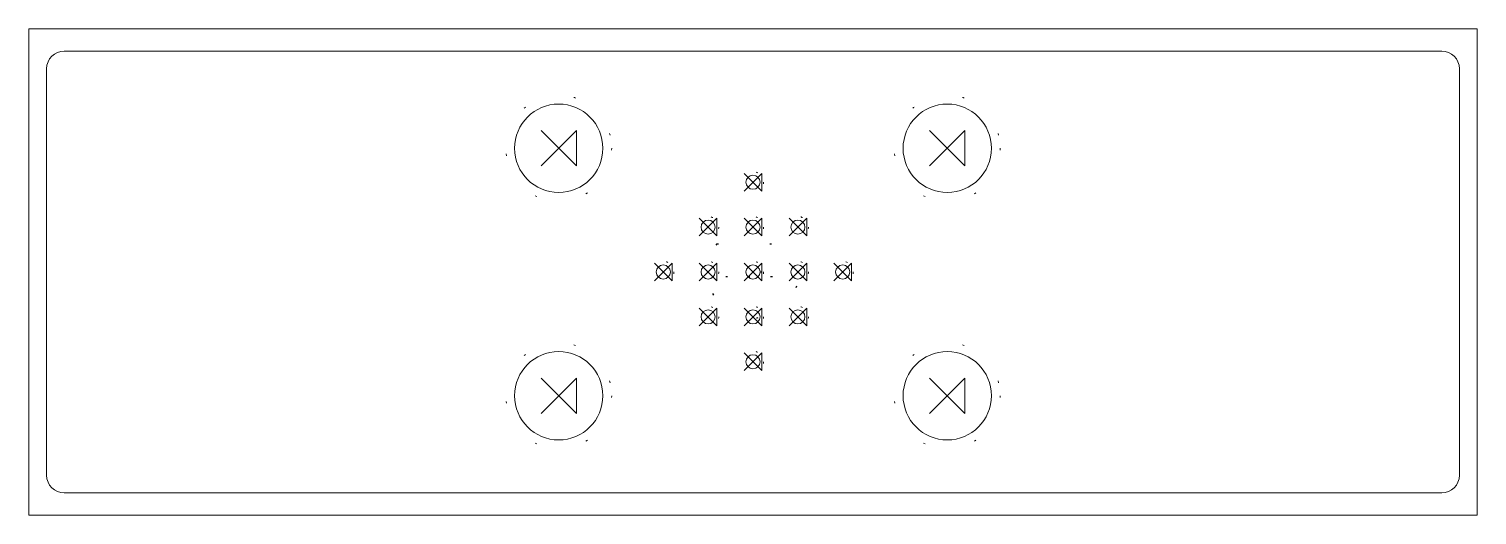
# Paper-space layout 'Layout2' of a CAD drawing. Header units: millimetres. Extents: x 10.1 to 92.1, y 110.3 to 137.8.
# The model-space entities are those that its viewports show. They can reach past a viewport. Long polylines and large blocks are cut down to what shows.
import ezdxf

# ---------------------------------------------------------------- set-up
doc = ezdxf.new("R2010")
doc.units = ezdxf.units.MM
doc.linetypes.add('ACAD_ISO07W100', pattern=[3, 0.1, -2.9])
doc.layers.get('0').update_dxf_attribs({"color": 18, "lineweight": 13, "true_color": 0x000000})
for name, color, linetype, lineweight, true_color in [('0 ... Viewports', 18, 'Continuous', 25, 0x000000), ('1.Plates ... 1.0.Top view', 18, 'Continuous', 13, 0x000000), ('1.Plates ... 1.1.Route+chamfer', 18, 'ACAD_ISO07W100', 13, 0x000000), ('1.Plates ... 1.3.Tracing', 18, 'Continuous', 9, 0x000000)]:
    doc.layers.add(name, color=color, linetype=linetype, lineweight=lineweight, true_color=true_color)
doc.layers.add('8.TO92 outlines', color=18, linetype='ACAD_ISO07W100', true_color=0x000000)

# ---------------------------------------------------------------- blocks, each defined once
blk = doc.blocks.new('TO92_top')
at = {"color": 0, "linetype": 'ByBlock', "lineweight": -2}
for p, q in [((-2.049, 1.6), (2.049, 1.6)), ((-2.6, 0), (2.6, 0))]:
    blk.add_line(p, q, dxfattribs=at)
at = {"color": 0, "linetype": 'ByBlock', "lineweight": -2, "flags": 128}
for points in [[(-1.54, -0.25), (-1, -0.25), (-1, 0.25), (-1.54, 0.25)], [(-0.27, -0.25), (0.27, -0.25), (0.27, 0.25), (-0.27, 0.25)], [(1, -0.25), (1.54, -0.25), (1.54, 0.25), (1, 0.25)]]:
    blk.add_lwpolyline(points, close=True, dxfattribs=at)
at = {"color": 0, "linetype": 'ByBlock', "lineweight": -2}
blk.add_arc((0, 0), 2.6, 142.02013, 37.97987, dxfattribs=at)
blk = doc.blocks.new('trace_large')
at = {"layer": '1.Plates ... 1.3.Tracing'}
for p, q in [((-1, 1), (1, -1)), ((1, 1), (-1, -1)), ((1, -1), (1, 1))]:
    blk.add_line(p, q, dxfattribs=at)
blk = doc.blocks.new('Trace_small')
at = {"layer": '1.Plates ... 1.3.Tracing'}
for p, q in [((-0.5, 0.5), (0.5, -0.5)), ((0.5, 0.5), (-0.5, -0.5)), ((0.5, -0.5), (0.5, 0.5))]:
    blk.add_line(p, q, dxfattribs=at)

msp = doc.modelspace()

# ---------------------------------------------------------------- linework, layer by layer
at = {"layer": '1.Plates ... 1.0.Top view'}
for p, q in [((99, 152.5), (21, 152.5)), ((20, 151.5), (20, 128.5)), ((100, 128.5), (100, 151.5)), ((21, 127.5), (99, 127.5))]:
    msp.add_line(p, q, dxfattribs=at)
for centre, radius in [((49, 147), 2.5), ((71, 147), 2.5), ((60, 145.08), 0.4), ((57.46, 142.54), 0.4), ((60, 142.54), 0.4), ((62.54, 142.54), 0.4), ((54.92, 140), 0.4), ((57.46, 140), 0.4), ((60, 140), 0.4), ((62.54, 140), 0.4), ((65.08, 140), 0.4), ((57.46, 137.46), 0.4), ((60, 137.46), 0.4), ((62.54, 137.46), 0.4), ((49, 133), 2.5), ((60, 134.92), 0.4), ((71, 133), 2.5)]:
    msp.add_circle(centre, radius, dxfattribs=at)
for centre, start, end in [((21, 151.5), 90, 180), ((99, 151.5), 0, 90), ((21, 128.5), 180, 270), ((99, 128.5), 270, 0)]:
    msp.add_arc(centre, 1, start, end, dxfattribs=at)
at = {"layer": '1.Plates ... 1.1.Route+chamfer'}
for centre, radius in [((49, 147), 3), ((71, 147), 3), ((60, 145.08), 0.6), ((57.46, 142.54), 0.6), ((60, 142.54), 0.6), ((62.54, 142.54), 0.6), ((54.92, 140), 0.6), ((57.46, 140), 0.6), ((60, 140), 0.6), ((62.54, 140), 0.6), ((65.08, 140), 0.6), ((57.46, 137.46), 0.6), ((60, 137.46), 0.6), ((62.54, 137.46), 0.6), ((49, 133), 3), ((60, 134.92), 0.6), ((71, 133), 3)]:
    msp.add_circle(centre, radius, dxfattribs=at)

# ---------------------------------------------------------------- block references
at = {"layer": '1.Plates ... 1.3.Tracing'}
for name, p in [('trace_large', (49, 147)), ('trace_large', (71, 147)), ('Trace_small', (60, 145.08)), ('Trace_small', (57.46, 142.54)), ('Trace_small', (60, 142.54)), ('Trace_small', (62.54, 142.54)), ('Trace_small', (54.92, 140)), ('Trace_small', (57.46, 140)), ('Trace_small', (60, 140)), ('Trace_small', (62.54, 140)), ('Trace_small', (65.08, 140)), ('Trace_small', (57.46, 137.46)), ('Trace_small', (60, 137.46)), ('Trace_small', (62.54, 137.46)), ('Trace_small', (60, 134.92)), ('trace_large', (49, 133)), ('trace_large', (71, 133))]:
    msp.add_blockref(name, p, dxfattribs=at)
at = {"layer": '8.TO92 outlines'}
msp.add_blockref('TO92_top', (60, 140), dxfattribs=at)

psp = doc.layouts.new('Layout2')

# ---------------------------------------------------------------- viewports
at = {"layer": '0 ... Viewports'}
psp.add_viewport(center=(51.121, 124.005), size=(82, 27.5), view_center_point=(60, 140), view_height=27.5, dxfattribs=at)

doc.saveas('drawing.dxf')
